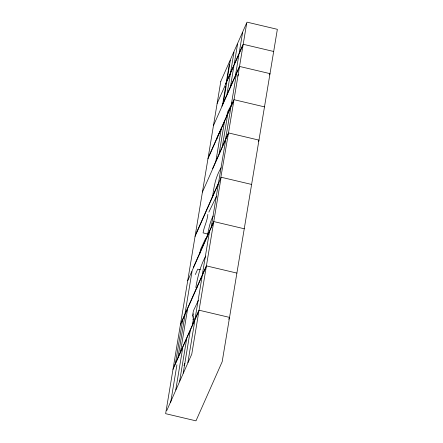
<?xml version="1.0" encoding="UTF-8"?>
<svg xmlns="http://www.w3.org/2000/svg" width="443" height="443" viewBox="0 0 443 443"><rect width="100%" height="100%" fill="white"/><g stroke="black" fill="none" stroke-linecap="round" stroke-linejoin="round"><path stroke-width="0.66" d="M192.356 325.3L192.5 322.98L194.161 318.174M182.538 320.666L175.472 363.21L174.143 366.217M192.002 271.581L184.941 314.131L181.497 321.9M184.98 315.15L177.914 357.7L175.694 362.712M170.638 402.665L176.918 364.844M187.533 309.391L180.467 351.941L178.136 357.202M222.403 105.844L225.642 86.346L225.144 87.47M226.085 83.683L229.319 64.185M226.766 82.276L223.377 102.66L221.827 106.17M230.332 60.364L226.949 80.753L225.504 84.009M182.726 347.949L175.666 390.499L166.784 410.539M199.804 253.634L200.463 249.647L205.43 238.943L206.228 238.079M221.118 129.661L215.896 161.125L212.562 168.645M230.316 74.258L226.932 94.647L223.599 102.161M233.993 52.097L230.609 72.486L227.17 80.249M186.614 339.183L179.553 381.728L175.888 389.995M224.341 122.395L219.113 153.859L216.118 160.626M233.871 66.24L230.482 86.629L227.154 94.143M237.548 44.078L234.164 64.468L230.831 71.982M190.169 331.165L183.103 373.715L179.775 381.229M192.832 317.299L193.425 313.755M227.558 115.13L222.336 146.594L219.335 153.361M209.323 232.503L202.257 275.053L185.163 313.633M202.074 276.57L195.014 319.121L180.694 351.437M238.866 54.965L235.482 75.354L230.709 86.125M242.542 32.804L239.159 53.193L234.386 63.969M194.831 320.643L187.766 363.194L183.324 373.211M230.775 107.865L225.553 139.329L222.558 146.096M236.296 74.623L231.074 106.093L209.09 155.692M218.233 184.676L211.173 227.22L193.298 267.555M225.592 140.353L218.526 182.904L196.216 233.256M231.667 103.911L231.855 102.793M198.824 311.623L191.764 354.173L187.987 362.69M206.183 267.306L199.117 309.851L195.236 318.622M213.543 222.984L206.477 265.529L202.595 274.3M220.896 178.662L213.836 221.212L211.394 226.722M228.256 134.34L220.747 177.892M233.777 101.098L228.549 132.568L225.775 138.831M239.292 67.857L234.07 99.326L231.296 105.589M242.974 45.695L239.585 66.085L235.704 74.856M246.651 23.54L243.268 43.923L239.381 52.695M226.34 117.572L227.785 111.581L231.578 104.47M192.423 316.009L193.48 310.654L198.375 300.409M216.743 139.473L217.159 137.48L221.771 127.894M192.899 320.095L193.663 316.562M207.85 214.406C207.341 220.907 204.079 226.495 203.077 232.874L208.171 234.17M206.538 238.445C208.791 230.975 209.223 223.001 213.216 216.046M222.347 126.692L222.74 125.253M217.142 103.435L243.34 44.311L273.685 51.482M213.465 125.596L239.663 66.472L270.003 73.638L269.449 74.9M237.764 76.118L238.555 74.335M207.944 158.832L234.142 99.714L264.488 106.879M202.429 192.074L228.627 132.955L258.967 140.121L258.413 141.378M212.108 197.672L212.673 196.41C213.891 186.569 215.785 176.403 221.151 167.764M195.07 236.396L221.267 177.272L251.613 184.443M187.71 280.718L213.908 221.594L244.254 228.765M195.33 274.555L197.728 269.139L200.352 269.759M180.351 325.04L206.554 265.916L236.894 273.087M172.997 369.362L199.195 310.238L229.535 317.404L228.699 319.292M183.945 365.586L184.947 363.332M208.852 212.153L216.411 196.432M205.74 256.071C200.397 265.839 197.716 276.587 195.834 287.452L197.157 287.767M220.819 81.274L165.638 413.679L195.978 420.85L222.181 361.726L277.362 29.321L247.022 22.15L220.819 81.274"/></g></svg>
